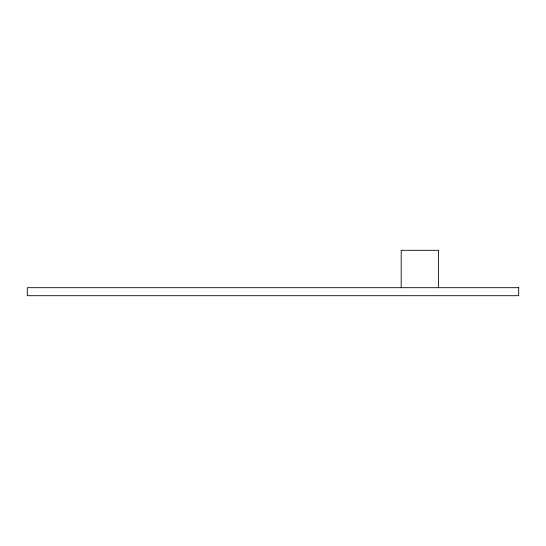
<?xml version="1.0" encoding="UTF-8"?>
<svg xmlns="http://www.w3.org/2000/svg" width="546" height="546" viewBox="0 0 546 546"><rect width="100%" height="100%" fill="white"/><g stroke="black" fill="none" stroke-linecap="round" stroke-linejoin="round"><path stroke-width="0.82" d="M438.581 287.687L438.581 250.3L401.194 250.3L401.194 287.687M518.7 287.687L27.3 287.687L27.3 295.7L518.7 295.7L518.7 287.687"/></g></svg>
